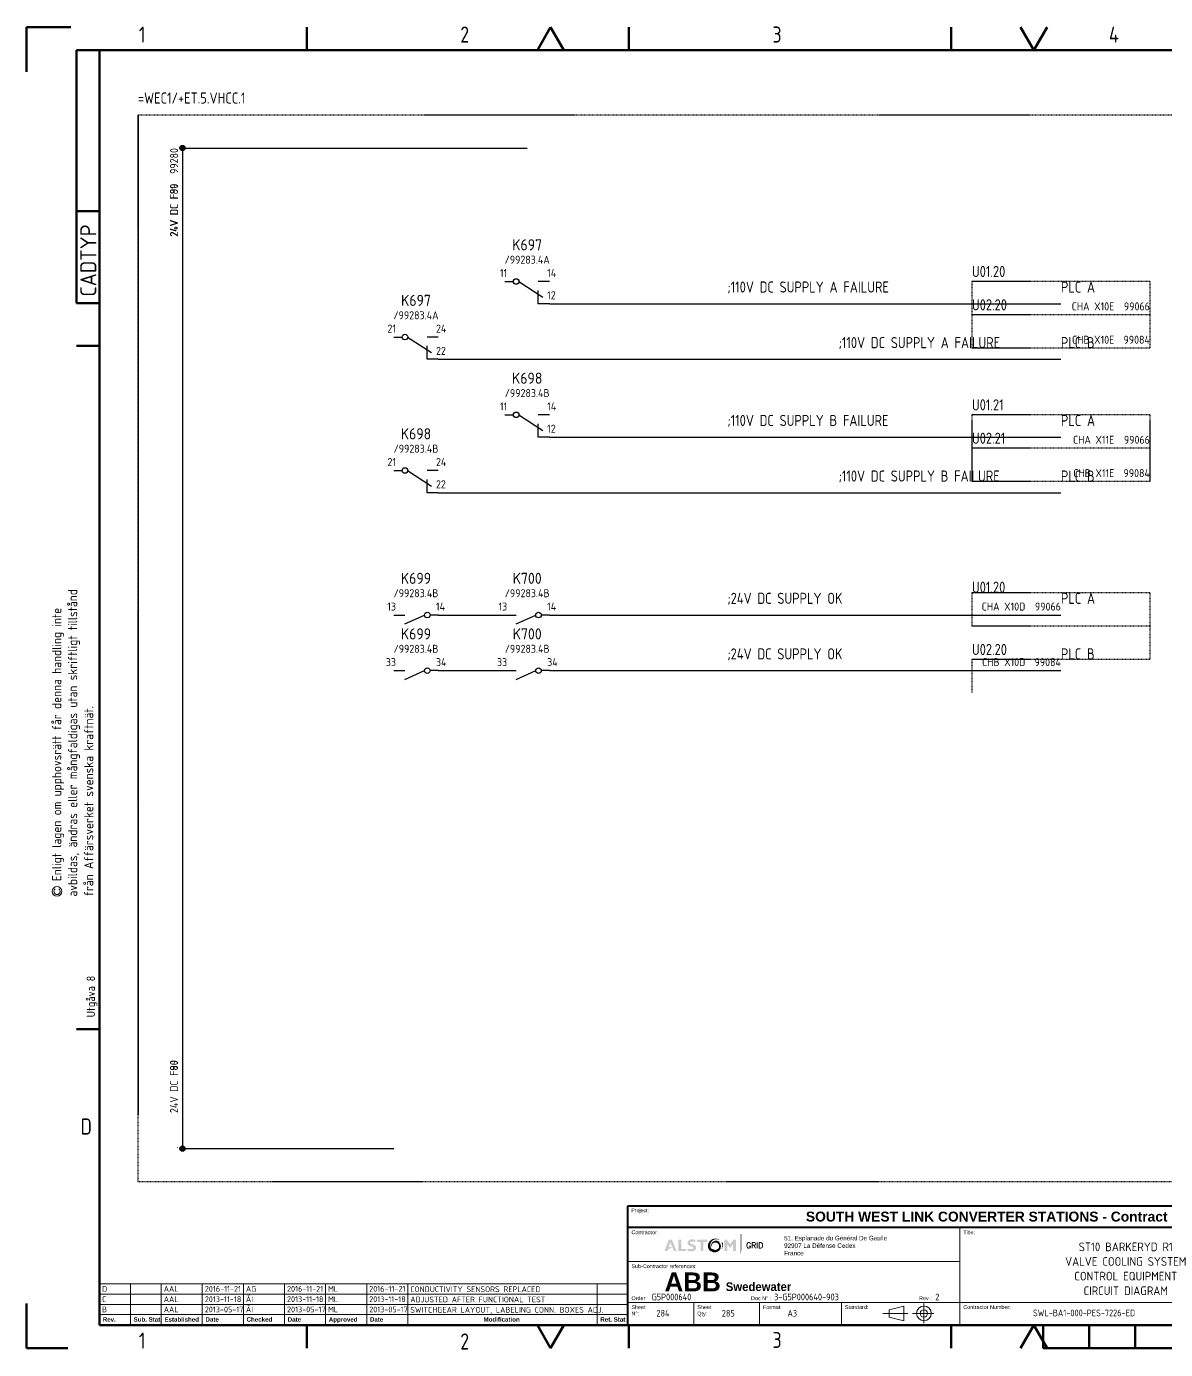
# Model space of a CAD drawing. Header units: metres. Extents: x -469 to 420, y -42 to 297.
# Drawn here: x 0 to 256.1, y -0.3 to 297.2 of the extents above; entities that cross this region are included whole.
import ezdxf
from ezdxf.enums import TextEntityAlignment as Align

# ---------------------------------------------------------------- set-up
doc = ezdxf.new("R2010")
doc.units = ezdxf.units.M
doc.header["$LTSCALE"] = 0.5
doc.linetypes.add('DASHDOT', pattern=[1, 0.5, -0.25, 0, -0.25])
doc.layers.get('0').update_dxf_attribs({"linetype": 'CONTINUOUS'})
for name, color, linetype in [('99284', 7, 'CONTINUOUS'), ('BL', 4, 'CONTINUOUS'), ('MARG', 4, 'CONTINUOUS')]:
    doc.layers.add(name, color=color, linetype=linetype)
doc.styles.add('ELPR_ISO', font='ISOCP.shx', dxfattribs={"bigfont": 'ELPROCAD'})
doc.styles.add('EXPLODED0', font='', dxfattribs={"height": 0.2})
doc.styles.add('ISO', font='ISOCP.shx', dxfattribs={"bigfont": 'ELPROCAD'})
doc.styles.add('ISOCP', font='isocp.shx')
doc.styles.get("Standard").update_dxf_attribs({"font": 'txt.shx', "bigfont": 'ELPROCAD'})
doc.styles.get('EXPLODED0').set_extended_font_data('ABB Logo', bold=True)

# ---------------------------------------------------------------- blocks, each defined once
blk = doc.blocks.new('A3')
at = {"layer": 'BL', "lineweight": 50}
for p, q in [((63.01, 291.83), (63.01, 297)), ((117.85, 297), (114.87, 291.83)), ((117.85, 297), (120.84, 291.83)), ((135.45, 291.83), (135.45, 297)), ((207.89, 291.83), (207.89, 297)), ((226.51, 291.83), (223.53, 297)), ((226.51, 291.83), (229.5, 297)), ((11.27, 234.93), (11.27, 291.83)), ((11.27, 291.83), (16.44, 291.83)), ((16.44, 5.17), (16.44, 291.83)), ((16.44, 291.83), (414.85, 291.83)), ((11.27, 255.63), (16.44, 255.63)), ((11.27, 234.93), (16.44, 234.93)), ((16.44, 225.34), (11.27, 225.34)), ((16.44, 71.66), (11.27, 71.66)), ((414.85, 5.17), (16.44, 5.17)), ((63.01, 5.17), (63.01, 0)), ((117.85, 0), (114.87, 5.17)), ((117.85, 0), (120.84, 5.17)), ((135.45, 5.17), (135.45, 0)), ((207.89, 5.17), (207.89, 0)), ((226.51, 5.17), (223.53, 0)), ((226.51, 5.17), (229.5, 0)), ((228.58, 0), (228.58, 5.17)), ((238.93, 0), (238.93, 5.17)), ((249.28, 0), (249.28, 5.17)), ((332.07, 0), (228.58, 0))]:
    blk.add_line(p, q, dxfattribs=at)
at = {"layer": 'BL', "color": 1, "linetype": 'Continuous', "lineweight": 18}
blk.add_circle((6.87, 102.67), 1.09, dxfattribs=at)
blk.add_arc((6.87, 102.67), 0.7, 123.3225, 56.6775, dxfattribs=at)
at = {"layer": 'MARG', "lineweight": 50}
for p, q in [((0, 297), (10, 297)), ((0, 287), (0, 297)), ((0, 0), (0, 10)), ((0, 0), (9.32, 0))]:
    blk.add_line(p, q, dxfattribs=at)
at = {"layer": 'BL', "color": 2, "lineweight": 25, "style": 'ISOCP', "width": 0.9}
for s, p in [('1', (25.28, 293.54)), ('2', (97.53, 293.54)), ('3', (167.73, 293.54)), ('4', (243.39, 293.54)), ('D', (12.19, 48)), ('1', (25.28, -0.16)), ('2', (97.53, -0.34)), ('3', (167.73, -0.01))]:
    blk.add_text(s, height=3.62, dxfattribs=at).set_placement(p)
at = {"layer": 'BL', "color": 3, "lineweight": 35, "style": 'ISOCP'}
blk.add_text('CADTYP', height=3.622, rotation=90, dxfattribs=at).set_placement((15.71, 236.42))
at = {"layer": 'BL', "color": 1, "linetype": 'Continuous', "lineweight": 18, "style": 'ISOCP'}
for s, p in [('avbildas, ändras eller mångfaldigas utan skriftligt tillstånd', (10.38, 101.52)), ('Enligt lagen om upphovsrätt får denna handling inte', (6.81, 104.99)), ('från Affärsverket svenska kraftnät.', (14, 101.55))]:
    blk.add_text(s, height=2.0697, rotation=90, dxfattribs=at).set_placement(p, align=Align.MIDDLE_LEFT)
at = {"layer": 'BL', "color": 1, "lineweight": 18, "style": 'ISOCP'}
blk.add_text('Utgåva 8', height=1.863, rotation=90, dxfattribs=at).set_placement((15.4, 74.35))
at = {"layer": 'BL', "color": 3, "lineweight": 35, "style": 'ISOCP', "width": 0.9}
blk.add_attdef('CADTYP', (15.77, 256.59), '', height=3.62, rotation=90, dxfattribs=at)
at = {"layer": 'BL', "color": 3, "lineweight": 35, "style": 'ISOCP'}
blk.add_attdef('LEVINFO', (15.4, 185.24), '', height=3.62, rotation=90, dxfattribs=at)
at = {"layer": 'BL', "color": 2, "lineweight": 25, "style": 'ISOCP'}
for tag, p in [('REVNR', (285.17, 29.08)), ('REVTEXT', (293.86, 29.08)), ('REVDATE', (388.78, 29.08)), ('REVSIGN', (403.26, 29.08)), ('KONSTR', (368.13, 19.3)), ('FORAVD', (393.48, 19.3)), ('FRITEXT2', (300.4, 13.87)), ('DATUM', (368.13, 14.59)), ('GODKAND', (381.17, 14.59)), ('GRUPPNR', (393.48, 14.59)), ('SKALA', (407.97, 14.59)), ('FRITEXT3', (300.4, 10.24)), ('FRITEXT4', (300.4, 6.62))]:
    blk.add_attdef(tag, p, '', height=1.81, dxfattribs=at)
at = {"layer": 'BL', "color": 3, "lineweight": 35, "style": 'ISOCP'}
blk.add_attdef('ANLAGGNINGSNAMN', (300.4, 18.94), '', height=2.54, dxfattribs=at)
at = {"layer": 'BL', "color": 2, "lineweight": 25, "style": 'ISOCP'}
blk.add_attdef('FILNAMN', (15.4, 6.21), '', height=2.59, rotation=90, dxfattribs=at)
at = {"layer": 'BL', "color": 4, "lineweight": 50, "style": 'ISOCP'}
blk.add_attdef('RITNR', (368.86, 6.62), '', height=3.62, dxfattribs=at)
at = {"layer": 'BL', "color": 2, "lineweight": 25, "style": 'ISOCP'}
for tag, p in [('BLAD', (413.41, 9.88)), ('FORTS', (413.41, 5.54))]:
    blk.add_attdef(tag, text='', height=1.81, dxfattribs=at).set_placement(p, align=Align.RIGHT)
blk = doc.blocks.new('EPCBO3C1')
at = {"color": 0, "style": 'ISO'}
for tag, height, flags, p in [('XREF', 1.8, 8, (-1, 0)), ('PLAC', 1, 1, (2, 0)), ('BET2', 1.8, 1, (-1, -8))]:
    blk.add_attdef(tag, text='', height=height, rotation=90, dxfattribs=dict(at, flags=flags)).set_placement(p, align=Align.RIGHT)
at = {"color": 0, "style": 'ISO', "flags": 3}
blk.add_attdef('XFTYP', (3, -2), '', height=1, dxfattribs=at)
at = {"color": 0, "style": 'ISO'}
blk.add_attdef('BET1', text='', height=1.8, rotation=90, dxfattribs=at).set_placement((-1, -8), align=Align.RIGHT)
blk = doc.blocks.new('EPCBO3C2')
at = {"color": 0, "style": 'ISO'}
for tag, p, height, flags in [('BET2', (-1, 8), 1.8, 1), ('XREF', (-1, 0), 1.8, 8), ('PLAC', (2, 0), 1, 1)]:
    blk.add_attdef(tag, p, '', height=height, rotation=90, dxfattribs=dict(at, flags=flags))
blk.add_attdef('BET1', (-1, 8), '', height=1.8, rotation=90, dxfattribs=at)
at = {"color": 0, "style": 'ISO', "flags": 3}
blk.add_attdef('XFTYP', (3, 1), '', height=1, dxfattribs=at)
blk = doc.blocks.new('EPCB13C2')
at = {"color": 0, "style": 'ISO'}
for tag, height, flags, p in [('PLAC', 1, 1, (0, 3)), ('BET2', 1.8, 1, (-8, 1)), ('XREF', 1.8, 8, (0, 1))]:
    blk.add_attdef(tag, text='', height=height, dxfattribs=dict(at, flags=flags)).set_placement(p, align=Align.RIGHT)
at = {"color": 0, "style": 'ISO', "flags": 3}
blk.add_attdef('XFTYP', (1, 3), '', height=1, dxfattribs=at)
at = {"color": 0, "style": 'ISO'}
blk.add_attdef('BET1', text='', height=1.8, dxfattribs=at).set_placement((-8, 1), align=Align.RIGHT)
blk = doc.blocks.new('EPCB001')
at = {"color": 0}
for radius in [0.6, 0.4, 0.2]:
    blk.add_circle((0, 0), radius, dxfattribs=at)
blk = doc.blocks.new('ELPRPRI1')
at = {"color": 0}
blk.add_circle((0.625, 0), 0.625, dxfattribs=at)
blk = doc.blocks.new('EPCB3OV0')
at = {"color": 0}
for p, q in [((0, 0), (1.89, 0)), ((3.09, 0), (8.49, -3.5)), ((10, 0), (7.5, 0)), ((7.5, -5), (7.5, -2)), ((10, -5), (7.5, -5))]:
    blk.add_line(p, q, dxfattribs=at)
blk.add_blockref('ELPRPRI1', (1.89, 0), dxfattribs=at)
at = {"color": 0, "style": 'ISO'}
for tag in ['BET2', 'BET1']:
    blk.add_attdef(tag, text='', height=2.5, dxfattribs=at).set_placement((5, 7), align=Align.CENTER)
for tag, height, flags, p in [('XREF', 2.5, 8, (5, 4)), ('XFTYP', 1, 3, (5, 7)), ('PLAC', 1, 1, (5, -8))]:
    blk.add_attdef(tag, text='', height=height, dxfattribs=dict(at, flags=flags)).set_placement(p, align=Align.CENTER)
blk.add_attdef('UTTAG1', text='', height=1.8, dxfattribs=at).set_placement((0.5, 1), align=Align.RIGHT)
for tag, p in [('UTTAG2', (9.5, 1)), ('UTTAG3', (9.5, -4))]:
    blk.add_attdef(tag, p, '', height=1.8, dxfattribs=at)
blk = doc.blocks.new('EPCBAOS0')
at = {"color": 0}
for p, q in [((0, 0), (2.5, 0)), ((10, 0), (8.16, 0)), ((2.5, -2), (6.91, -0.01))]:
    blk.add_line(p, q, dxfattribs=at)
blk.add_blockref('ELPRPRI1', (6.91, -0.01), dxfattribs=at)
at = {"color": 0, "style": 'ISO'}
for tag in ['BET2', 'BET1']:
    blk.add_attdef(tag, text='', height=2.5, dxfattribs=at).set_placement((5, 7), align=Align.CENTER)
for tag, height, flags, p in [('XREF', 2.5, 8, (5, 4)), ('XFTYP', 1, 3, (5, 7)), ('PLAC', 1, 1, (5, -3))]:
    blk.add_attdef(tag, text='', height=height, dxfattribs=dict(at, flags=flags)).set_placement(p, align=Align.CENTER)
blk.add_attdef('UTTAG1', text='', height=1.8, dxfattribs=at).set_placement((0.5, 1), align=Align.RIGHT)
blk.add_attdef('UTTAG2', (9.5, 1), '', height=1.8, dxfattribs=at)
blk = doc.blocks.new('Alstom_A3')
at = {"true_color": 0x003e8a}
h = blk.add_hatch(color=156, dxfattribs=at)
h.paths.add_polyline_path([(-137.88, -10.18), (-136.1, -10.18), (-136.1, -9.69), (-137.25, -9.69), (-137.25, -7.64), (-137.88, -7.64)])
edge = h.paths.add_edge_path()
edge.add_spline(control_points=[(-134.06, -7.92), (-134.05, -7.8), (-134.04, -7.67), (-134.04, -7.67), (-134.15, -7.62), (-134.48, -7.53), (-134.73, -7.53)], knot_values=[9, 9, 9, 9, 9.5, 9.5, 9.5, 10.5, 10.5, 10.5, 10.5], degree=3, periodic=0)
edge.add_spline(control_points=[(-134.73, -7.53), (-135.25, -7.53), (-135.85, -7.73), (-135.85, -8.36)], knot_values=[8, 8, 8, 8, 9, 9, 9, 9], degree=3, periodic=0)
edge.add_spline(control_points=[(-135.85, -8.36), (-135.85, -9.31), (-134.43, -8.98), (-134.48, -9.5)], knot_values=[7, 7, 7, 7, 8, 8, 8, 8], degree=3, periodic=0)
edge.add_spline(control_points=[(-134.48, -9.5), (-134.49, -9.7), (-134.79, -9.75), (-135.04, -9.75)], knot_values=[6, 6, 6, 6, 7, 7, 7, 7], degree=3, periodic=0)
edge.add_spline(control_points=[(-135.04, -9.75), (-135.33, -9.75), (-135.59, -9.69), (-135.76, -9.61)], knot_values=[5, 5, 5, 5, 6, 6, 6, 6], degree=3, periodic=0)
edge.add_spline(control_points=[(-135.76, -9.61), (-135.76, -9.61), (-135.82, -10.15), (-135.82, -10.15), (-135.59, -10.23), (-135.29, -10.27), (-135.04, -10.27)], knot_values=[3, 3, 3, 3, 4, 4, 4, 5, 5, 5, 5], degree=3, periodic=0)
edge.add_spline(control_points=[(-135.04, -10.27), (-134.46, -10.27), (-133.89, -10.08), (-133.89, -9.4)], knot_values=[2, 2, 2, 2, 3, 3, 3, 3], degree=3, periodic=0)
edge.add_spline(control_points=[(-133.89, -9.4), (-133.89, -8.5), (-135.27, -8.76), (-135.27, -8.29)], knot_values=[1, 1, 1, 1, 2, 2, 2, 2], degree=3, periodic=0)
edge.add_spline(control_points=[(-135.27, -8.29), (-135.27, -8.09), (-134.8, -7.91), (-134.08, -8.17), (-134.08, -8.17), (-134.07, -8.05), (-134.06, -7.92)], knot_values=[10.5, 10.5, 10.5, 10.5, 11.5, 11.5, 11.5, 12, 12, 12, 12], degree=3, periodic=0)
h.paths.add_polyline_path([(-132.89, -8.14), (-132.89, -10.18), (-132.25, -10.18), (-132.25, -8.14), (-131.41, -8.14), (-131.41, -7.65), (-133.73, -7.65), (-133.73, -8.14)])
h.paths.add_polyline_path([(-127.54, -10.18), (-126.9, -10.18), (-126.9, -8.63), (-126.3, -9.45), (-126.2, -9.45), (-125.6, -8.63), (-125.6, -10.18), (-124.96, -10.18), (-124.96, -7.65), (-125.52, -7.65), (-126.25, -8.61), (-126.98, -7.65), (-127.54, -7.65)])
edge = h.paths.add_edge_path()
edge.add_spline(control_points=[(-138.8, -8.91), (-139.07, -8.28), (-139.33, -7.64), (-139.33, -7.64), (-139.33, -7.64), (-139.51, -7.64), (-139.68, -7.64)], knot_values=[4.5, 4.5, 4.5, 4.5, 5, 5, 5, 5.5, 5.5, 5.5, 5.5], degree=3, periodic=0)
edge.add_spline(control_points=[(-139.68, -7.64), (-139.86, -7.64), (-140.04, -7.64), (-140.04, -7.64), (-140.04, -7.64), (-140.28, -8.28), (-140.53, -8.91)], knot_values=[5.5, 5.5, 5.5, 5.5, 6, 6, 6, 6.5, 6.5, 6.5, 6.5], degree=3, periodic=0)
edge.add_spline(control_points=[(-140.53, -8.91), (-140.77, -9.55), (-141.01, -10.18), (-141.01, -10.18), (-141.01, -10.18), (-140.41, -10.18), (-140.41, -10.18)], knot_values=[6.5, 6.5, 6.5, 6.5, 7, 7, 7, 8, 8, 8, 8], degree=3, periodic=0)
edge.add_spline(control_points=[(-140.41, -10.18), (-140.29, -9.8), (-139.81, -9.52), (-139.37, -9.48), (-139.37, -9.48), (-139.39, -9.42), (-139.41, -9.37)], knot_values=[8, 8, 8, 8, 9, 9, 9, 9.5, 9.5, 9.5, 9.5], degree=3, periodic=0)
edge.add_spline(control_points=[(-139.41, -9.37), (-139.44, -9.31), (-139.46, -9.25), (-139.46, -9.25)], knot_values=[9.5, 9.5, 9.5, 9.5, 10, 10, 10, 10], degree=3, periodic=0)
edge.add_spline(control_points=[(-139.46, -9.25), (-139.65, -9.23), (-139.92, -9.26), (-140.09, -9.33), (-140.09, -9.33), (-139.99, -9.06), (-139.89, -8.79)], knot_values=[0, 0, 0, 0, 1, 1, 1, 1.5, 1.5, 1.5, 1.5], degree=3, periodic=0)
edge.add_spline(control_points=[(-139.89, -8.79), (-139.78, -8.52), (-139.68, -8.25), (-139.68, -8.25), (-139.68, -8.25), (-139.48, -8.74), (-139.28, -9.22)], knot_values=[1.5, 1.5, 1.5, 1.5, 2, 2, 2, 2.5, 2.5, 2.5, 2.5], degree=3, periodic=0)
edge.add_spline(control_points=[(-139.28, -9.22), (-139.09, -9.7), (-138.89, -10.18), (-138.89, -10.18), (-138.89, -10.18), (-138.74, -10.18), (-138.58, -10.18)], knot_values=[2.5, 2.5, 2.5, 2.5, 3, 3, 3, 3.5, 3.5, 3.5, 3.5], degree=3, periodic=0)
edge.add_spline(control_points=[(-138.58, -10.18), (-138.43, -10.18), (-138.28, -10.18), (-138.28, -10.18), (-138.28, -10.18), (-138.54, -9.55), (-138.8, -8.91)], knot_values=[3.5, 3.5, 3.5, 3.5, 4, 4, 4, 4.5, 4.5, 4.5, 4.5], degree=3, periodic=0)
at = {"true_color": 0xd1002d}
h = blk.add_hatch(color=242, dxfattribs=at)
edge = h.paths.add_edge_path()
edge.add_spline(control_points=[(-130.29, -9.82), (-130.84, -9.31), (-130.86, -8.47), (-130.34, -7.93)], knot_values=[5, 5, 5, 5, 6, 6, 6, 6], degree=3, periodic=0)
edge.add_spline(control_points=[(-130.34, -7.93), (-129.93, -7.5), (-129.29, -7.41), (-128.77, -7.65)], knot_values=[6, 6, 6, 6, 7, 7, 7, 7], degree=3, periodic=0)
edge.add_spline(control_points=[(-128.76, -7.65), (-128.76, -7.65), (-128.7, -7.58), (-128.7, -7.58)], knot_values=[8, 8, 8, 8, 9, 9, 9, 9], degree=3, periodic=0)
edge.add_spline(control_points=[(-128.7, -7.58), (-129.35, -7.2), (-130.22, -7.3), (-130.78, -7.87)], knot_values=[9, 9, 9, 9, 10, 10, 10, 10], degree=3, periodic=0)
edge.add_spline(control_points=[(-130.78, -7.87), (-131.43, -8.55), (-131.4, -9.61), (-130.71, -10.24)], knot_values=[10, 10, 10, 10, 11, 11, 11, 11], degree=3, periodic=0)
edge.add_spline(control_points=[(-130.71, -10.24), (-130.71, -10.24), (-130.59, -10.12), (-130.59, -10.12)], knot_values=[11, 11, 11, 11, 12, 12, 12, 12], degree=3, periodic=0)
edge.add_spline(control_points=[(-130.59, -10.12), (-130.32, -10.37), (-130, -10.49), (-129.63, -10.48)], knot_values=[12, 12, 12, 12, 13, 13, 13, 13], degree=3, periodic=0)
edge.add_spline(control_points=[(-129.63, -10.48), (-128.89, -10.46), (-128.3, -9.86), (-128.32, -9.13)], knot_values=[13, 13, 13, 13, 14, 14, 14, 14], degree=3, periodic=0)
edge.add_spline(control_points=[(-128.32, -9.13), (-128.33, -8.77), (-128.49, -8.44), (-128.74, -8.21)], knot_values=[14, 14, 14, 14, 15, 15, 15, 15], degree=3, periodic=0)
edge.add_spline(control_points=[(-128.74, -8.21), (-128.74, -8.21), (-128.65, -8.12), (-128.65, -8.12)], knot_values=[15, 15, 15, 15, 16, 16, 16, 16], degree=3, periodic=0)
edge.add_spline(control_points=[(-128.65, -8.12), (-129.08, -7.72), (-129.8, -7.73), (-130.22, -8.16)], knot_values=[16, 16, 16, 16, 17, 17, 17, 17], degree=3, periodic=0)
edge.add_spline(control_points=[(-130.22, -8.16), (-130.46, -8.41), (-130.58, -8.76), (-130.53, -9.08)], knot_values=[17, 17, 17, 17, 18, 18, 18, 18], degree=3, periodic=0)
edge.add_spline(control_points=[(-130.53, -9.08), (-130.53, -9.08), (-130.44, -9.08), (-130.44, -9.08)], knot_values=[18, 18, 18, 18, 19, 19, 19, 19], degree=3, periodic=0)
edge.add_spline(control_points=[(-130.44, -9.08), (-130.43, -8.63), (-130.07, -8.26), (-129.6, -8.25)], knot_values=[0, 0, 0, 0, 1, 1, 1, 1], degree=3, periodic=0)
edge.add_spline(control_points=[(-129.6, -8.25), (-129.13, -8.23), (-128.74, -8.6), (-128.72, -9.06)], knot_values=[1, 1, 1, 1, 2, 2, 2, 2], degree=3, periodic=0)
edge.add_spline(control_points=[(-128.72, -9.06), (-128.71, -9.52), (-129.09, -9.91), (-129.56, -9.92)], knot_values=[2, 2, 2, 2, 3, 3, 3, 3], degree=3, periodic=0)
edge.add_spline(control_points=[(-129.56, -9.92), (-129.79, -9.92), (-130.01, -9.84), (-130.17, -9.69)], knot_values=[3, 3, 3, 3, 4, 4, 4, 4], degree=3, periodic=0)
edge.add_spline(control_points=[(-130.17, -9.69), (-130.17, -9.69), (-130.29, -9.82), (-130.29, -9.82)], knot_values=[4, 4, 4, 4, 5, 5, 5, 5], degree=3, periodic=0)
h = blk.add_hatch(color=242, dxfattribs=at)
edge = h.paths.add_edge_path()
edge.add_spline(control_points=[(-128.1, -9.64), (-128.08, -9.64), (-128.05, -9.63), (-128.05, -9.63), (-127.76, -9.15), (-127.76, -8.58), (-128.04, -8.12)], knot_values=[2, 2, 2, 2, 2.5, 2.5, 2.5, 3.5, 3.5, 3.5, 3.5], degree=3, periodic=0)
edge.add_spline(control_points=[(-128.04, -8.12), (-128.04, -8.12), (-128.2, -8.28), (-128.2, -8.28), (-127.94, -8.69), (-127.9, -9.21), (-128.14, -9.64)], knot_values=[0, 0, 0, 0, 1, 1, 1, 2, 2, 2, 2], degree=3, periodic=0)
edge.add_spline(control_points=[(-128.14, -9.64), (-128.14, -9.64), (-128.12, -9.64), (-128.1, -9.64)], knot_values=[3.5, 3.5, 3.5, 3.5, 4, 4, 4, 4], degree=3, periodic=0)
at = {"lineweight": 40}
for p, q in [((-149.22, 0), (0, 0)), ((-149.22, -26.8), (-149.22, 0)), ((0, -4.88), (-149.22, -4.88))]:
    blk.add_line(p, q, dxfattribs=at)
at = {"lineweight": 9}
for p, q in [((-74.61, -4.88), (-74.61, -26.8)), ((-74.61, -12.52), (-149.22, -12.52)), ((-268.02, -17.53), (-149.22, -17.53)), ((-261.09, -26.8), (-261.09, -17.53)), ((-254.16, -26.8), (-254.16, -17.53)), ((-244.92, -26.8), (-244.92, -17.53)), ((-235.68, -26.8), (-235.68, -17.53)), ((-226.44, -26.8), (-226.44, -17.53)), ((-217.2, -26.8), (-217.2, -17.53)), ((-207.96, -26.8), (-207.96, -17.53)), ((-198.72, -26.8), (-198.72, -17.53)), ((-156.15, -26.8), (-156.15, -17.53)), ((-268.02, -19.85), (-149.22, -19.85)), ((-268.02, -22.17), (-149.22, -22.17)), ((0, -21.71), (-149.22, -21.71)), ((-134.43, -21.71), (-134.43, -26.8)), ((-119.64, -21.71), (-119.64, -26.8)), ((-101.23, -21.71), (-101.23, -26.8)), ((-90.53, -23.37), (-87.21, -22.54)), ((-90.53, -25.03), (-90.53, -23.37)), ((-87.21, -25.86), (-87.21, -22.54)), ((-82.68, -26.42), (-82.68, -21.99)), ((-268.02, -24.48), (-149.22, -24.48)), ((-91.89, -24.2), (-86.28, -24.2)), ((-90.53, -25.03), (-87.21, -25.86)), ((-80.46, -24.2), (-85.27, -24.2))]:
    blk.add_line(p, q, dxfattribs=at)
blk.add_line((-12.31, -26.8), (-12.31, -21.71))
at = {"const_width": 0.127}
blk.add_lwpolyline([(-123.8, -11.45), (-123.8, -6.38)], close=True, dxfattribs=at)
at = {"lineweight": 9}
for radius in [1.66, 0.829]:
    blk.add_circle((-82.68, -24.2), radius, dxfattribs=at)
blk.add_text('GRID', height=1.268).set_placement((-122.65, -9.55))
at = {"color": 10, "linetype": 'Continuous', "lineweight": 0, "style": 'EXPLODED0', "width": 1.03}
blk.add_text('ABB', height=4.24, dxfattribs=at).set_placement((-141, -19.24))
for s, insert, char_height, width, attachment_point in [('{\\f@Arial Unicode MS|b0|i0|c0|p34;\\C1;Project:}', (-148.46, -0.61), 0.8344, 0.0148, 1), ('{\\f@Arial Unicode MS|b1|i0|c0|p34;SOUTH WEST LINK CONVERTER STATIONS - Contract 1284}', (-64.67, -2.44), 2.225, 368.1097, 5), ('{\\f@Arial Unicode MS|b0|i0|c0|p34;\\C1;Contractor:}', (-148.43, -5.52), 0.8693, 0.0148, 1), ('{\\f@Arial Unicode MS|b0|i0|c0|p34;\\C1;Title:}', (-73.82, -5.52), 0.8693, 0.0148, 1), ('{\\f@Arial Unicode MS|b0|i0|c0|p34;51. Esplanade du Général De Gaulle\\P92907 La Défense Cedex\\PFrance}', (-114.12, -6.76), 1.0141, 105.8009, 1), ('{\\f@Arial Unicode MS|b0|i0|c0|p34;\\C1;Sub-Contractor references:}', (-148.43, -13.15), 0.8693, 41.5232, 1), ('{\\f@Arial Unicode MS|b0|i0|c0|p34;\\C1;Order :}', (-148.43, -20.35), 0.8693, 4.3166, 1), ('{\\f@Arial Unicode MS|b0|i0|c0|p34;\\C1;Doc N° :}', (-121.56, -20.35), 0.8693, 5.3066, 1), ('{\\f@Arial Unicode MS|b0|i0|c0|p34;\\C1;Rev.:}', (-83.77, -20.35), 0.8693, 0.012, 1), ('{\\f@Arial Unicode MS|b0|i0|c0|p34;\\C1;Sheet\\PN°:}', (-148.43, -22.35), 0.8693, 31.7024, 1), ('{\\f@Arial Unicode MS|b0|i0|c0|p34;\\C1;Sheet\\PQty:}', (-133.64, -22.35), 0.8693, 0.0148, 1), ('{\\f@Arial Unicode MS|b0|i0|c0|p34;\\C1;Format:}', (-118.85, -22.35), 0.8693, 0.0148, 1), ('{\\f@Arial Unicode MS|b0|i0|c0|p34;\\C1;Standard:}', (-100.43, -22.35), 0.8693, 0.0148, 1), ('{\\f@Arial Unicode MS|b0|i0|c0|p34;\\C1;Contractor Number:}', (-73.82, -22.35), 0.8693, 33.1654, 1), ('{\\f@Arial Unicode MS|b0|i0|c0|p34;\\C1;Rev.:}', (-11.52, -22.35), 0.8693, 0.0148, 1), ('{\\f@Arial Unicode MS|b1|i0|c0|p34;\\C1;Rev.}', (-267.3, -25.06), 0.99, 7.3997, 1), ('{\\f@Arial Unicode MS|b1|i0|c0|p34;\\C1;Sub. Stat}', (-260.37, -25.06), 0.99, 8732.7626, 1), ('{\\f@Arial Unicode MS|b1|i0|c0|p34;\\C1;Established}', (-253.44, -25.06), 0.99, 7.3997, 1), ('{\\f@Arial Unicode MS|b1|i0|c0|p34;\\C1;Date}', (-244.2, -25.06), 0.99, 7.3997, 1), ('{\\f@Arial Unicode MS|b1|i0|c0|p34;\\C1;Checked}', (-234.96, -25.06), 0.99, 7.3997, 1), ('{\\f@Arial Unicode MS|b1|i0|c0|p34;\\C1;Date}', (-225.72, -25.06), 0.99, 7.3997, 1), ('{\\f@Arial Unicode MS|b1|i0|c0|p34;\\C1;Approved}', (-216.48, -25.06), 0.99, 7.3997, 1), ('{\\f@Arial Unicode MS|b1|i0|c0|p34;\\C1;Date}', (-207.24, -25.06), 0.99, 7.3997, 1), ('{\\f@Arial Unicode MS|b1|i0|c0|p34;\\C1;Modification}', (-181.7, -25.06), 0.99, 7.3997, 1), ('{\\f@Arial Unicode MS|b1|i0|c0|p34;\\C1;Ret. Stat}', (-155.43, -25.06), 0.99, 8817.5532, 1)]:
    blk.add_mtext(s, dxfattribs=dict(insert=insert, char_height=char_height, width=width, attachment_point=attachment_point))
at = {"color": 7, "lineweight": 0, "insert": (-127.23, -17.21), "char_height": 1.961, "width": 17.7989, "attachment_point": 1}
blk.add_mtext('{\\fArial|b1|i0|c0|p34;\\W0.93;Swedewater}', dxfattribs=at)
at = {"color": 7, "lineweight": 25, "style": 'ISOCP'}
for tag, p in [('SITE', (-37.31, -10.21)), ('DESCRIPTION1', (-37.31, -13.5)), ('DESCRIPTION2', (-37.31, -16.78)), ('DESCRIPTION3', (-37.31, -20.07))]:
    blk.add_attdef(tag, text='', height=1.95, dxfattribs=at).set_placement(p, align=Align.CENTER)
for tag, p, height in [('REV3', (-267.46, -19.32), 1.3), ('REV2', (-267.46, -21.64), 1.3), ('SUB.STAT3', (-260.53, -19.32), 1.3), ('SUB.STAT2', (-260.53, -21.64), 1.3), ('ESTABLISHED3', (-253.6, -19.32), 1.3), ('ESTABLISHED2', (-253.6, -21.64), 1.3), ('ESDATE3', (-244.36, -19.32), 1.3), ('ESDATE2', (-244.36, -21.64), 1.3), ('CHECKED3', (-235.12, -19.32), 1.3), ('CHECKED2', (-235.12, -21.64), 1.3), ('CHDATE3', (-225.88, -19.32), 1.3), ('CHDATE2', (-225.88, -21.64), 1.3), ('APPROVED3', (-216.64, -19.32), 1.3), ('APPROVED2', (-216.64, -21.64), 1.3), ('APDATE3', (-207.4, -19.32), 1.3), ('APDATE2', (-207.4, -21.64), 1.3), ('MODIFICATION3', (-198.16, -19.4), 1.3), ('MODIFICATION2', (-198.16, -21.72), 1.3), ('RET.STAT3', (-155.59, -19.4), 1.3), ('RET.STAT2', (-155.59, -21.72), 1.3), ('ORDERSUB-CONTR', (-143.89, -21.25), 1.5), ('DOCSUB-CONTR', (-116.38, -21.25), 1.5), ('REV.SUB-CONTR', (-80.12, -21.25), 1.5), ('REV1', (-267.46, -23.96), 1.3), ('SUB.STAT1', (-260.53, -23.96), 1.3), ('ESTABLISHED1', (-253.6, -23.96), 1.3), ('ESDATE1', (-244.36, -23.96), 1.3), ('CHECKED1', (-235.12, -23.96), 1.3), ('CHDATE1', (-225.88, -23.96), 1.3), ('APPROVED1', (-216.64, -23.96), 1.3), ('APDATE1', (-207.4, -23.96), 1.3), ('MODIFICATION1', (-198.16, -24.04), 1.3), ('RET.STAT1', (-155.59, -24.04), 1.3), ('SHEET', (-142.84, -24.9), 1.5), ('SHEETQTY', (-128.12, -24.9), 1.5), ('FORMAT', (-113.36, -24.9), 1.5), ('CONTRACTORNUMBER', (-58.15, -24.84), 1.5), ('REV.ALSTOM', (-7.31, -24.84), 1.5)]:
    blk.add_attdef(tag, p, '', height=height, dxfattribs=at)

msp = doc.modelspace()

# ---------------------------------------------------------------- linework, layer by layer
at = {"layer": '99284', "color": 7, "linetype": 'Continuous'}
for p, q in [((25.08, 277.33), (25.08, 52.33)), ((35.08, 269.83), (35.08, 44.83))]:
    msp.add_line(p, q, dxfattribs=at)
at = {"layer": '99284', "color": 7, "linetype": 'Continuous', "lineweight": -3}
for p, q in [((35.08, 269.83), (82.58, 269.83)), ((35.08, 269.83), (112.58, 269.83)), ((35.08, 269.83), (82.58, 269.83)), ((35.08, 269.83), (112.58, 269.83)), ((35.08, 269.83), (87.58, 269.83)), ((117.58, 234.83), (232.58, 234.83)), ((92.58, 222.33), (232.58, 222.33)), ((117.58, 204.83), (232.58, 204.83)), ((92.58, 192.33), (232.58, 192.33)), ((117.58, 164.83), (232.58, 164.83)), ((117.58, 152.33), (232.58, 152.33)), ((35.08, 44.83), (82.58, 44.83))]:
    msp.add_line(p, q, dxfattribs=at)
at = {"layer": '99284', "color": 7, "linetype": 'DASHDOT'}
for p, q in [((212.58, 239.83), (212.58, 232.33)), ((252.58, 239.83), (212.58, 239.83)), ((252.58, 239.83), (252.58, 232.33)), ((212.58, 232.33), (212.58, 224.83)), ((252.58, 232.33), (212.58, 232.33)), ((252.58, 232.33), (252.58, 224.83)), ((252.58, 224.83), (212.58, 224.83)), ((252.58, 224.83), (212.58, 224.83)), ((212.58, 209.83), (212.58, 202.33)), ((252.58, 209.83), (212.58, 209.83)), ((252.58, 209.83), (252.58, 202.33)), ((212.58, 202.33), (212.58, 194.83)), ((252.58, 202.33), (212.58, 202.33)), ((252.58, 202.33), (252.58, 194.83)), ((252.58, 194.83), (212.58, 194.83)), ((252.58, 194.83), (212.58, 194.83)), ((252.58, 169.83), (212.58, 169.83)), ((212.58, 169.83), (212.58, 162.33)), ((252.58, 169.83), (252.58, 162.33)), ((252.58, 162.33), (212.58, 162.33)), ((252.58, 162.33), (252.58, 154.83)), ((252.58, 154.83), (212.58, 154.83)), ((252.58, 154.83), (212.58, 154.83)), ((212.58, 154.83), (212.58, 147.33))]:
    msp.add_line(p, q, dxfattribs=at)
at = {"layer": '99284', "color": 7}
for p, q in [((92.58, 164.83), (107.58, 164.83)), ((92.58, 152.33), (107.58, 152.33))]:
    msp.add_line(p, q, dxfattribs=at)
at = {"layer": '99284', "color": 7, "linetype": 'DASHDOT'}
msp.add_lwpolyline([(25.08, 277.33), (307.58, 277.33), (307.58, 37.33), (25.08, 37.33)], close=True, dxfattribs=at)

# ---------------------------------------------------------------- block references
at = {"layer": '99284'}
msp.add_blockref('A3', (0, 0), dxfattribs=at)
at = {"layer": '99284', "color": 7}
ref = msp.add_blockref('EPCBO3C1', (35.08, 269.83), dxfattribs=at)
ref.add_attrib('BET1', '24V DC F89', dxfattribs={"layer": '0', "color": 2, "height": 1.8, "rotation": 90, "style": 'ISO'}).set_placement((34.08, 261.83), align=Align.RIGHT)
ref.add_attrib('XREF', '99280', dxfattribs={"layer": '0', "color": 2, "height": 1.8, "rotation": 90, "style": 'ISO', "flags": 8}).set_placement((34.08, 269.83), align=Align.RIGHT)
ref = msp.add_blockref('EPCBO3C1', (35.08, 269.83), dxfattribs=at)
ref.add_attrib('BET1', '24V DC F90', dxfattribs={"layer": '0', "color": 2, "height": 1.8, "rotation": 90, "style": 'ISO'}).set_placement((34.08, 261.83), align=Align.RIGHT)
ref.add_attrib('XREF', '99280', dxfattribs={"layer": '0', "color": 2, "height": 1.8, "rotation": 90, "style": 'ISO', "flags": 8}).set_placement((34.08, 269.83), align=Align.RIGHT)
at = {"layer": '99284', "color": 7, "linetype": 'Continuous'}
for p in [(35.08, 269.83), (35.08, 269.83), (35.08, 269.83), (35.08, 269.83), (35.08, 269.83), (35.08, 44.83)]:
    msp.add_blockref('EPCB001', p, dxfattribs=at)
at = {"layer": '99284', "color": 7}
ref = msp.add_blockref('EPCB3OV0', (107.58, 239.83), dxfattribs=at)
ref.add_attrib('BET1', 'K697', dxfattribs={"layer": '0', "color": 2, "height": 2.5, "style": 'ISO'}).set_placement((112.58, 246.83), align=Align.CENTER)
ref.add_attrib('UTTAG1', '11', dxfattribs={"layer": '0', "color": 2, "height": 1.8, "style": 'ISO'}).set_placement((108.08, 240.83), align=Align.RIGHT)
ref.add_attrib('UTTAG2', '14', (117.08, 240.83), dxfattribs={"layer": '0', "color": 2, "height": 1.8, "style": 'ISO'})
ref.add_attrib('UTTAG3', '12', (117.08, 235.83), dxfattribs={"layer": '0', "color": 2, "height": 1.8, "style": 'ISO'})
ref.add_attrib('XREF', '/99283.4A', dxfattribs={"layer": '0', "color": 2, "height": 1.8, "style": 'ISO', "flags": 8}).set_placement((112.58, 243.83), align=Align.CENTER)
ref = msp.add_blockref('EPCB3OV0', (82.58, 227.33), dxfattribs=at)
ref.add_attrib('BET1', 'K697', dxfattribs={"layer": '0', "color": 2, "height": 2.5, "style": 'ISO'}).set_placement((87.58, 234.33), align=Align.CENTER)
ref.add_attrib('UTTAG1', '21', dxfattribs={"layer": '0', "color": 2, "height": 1.8, "style": 'ISO'}).set_placement((83.08, 228.33), align=Align.RIGHT)
ref.add_attrib('UTTAG2', '24', (92.08, 228.33), dxfattribs={"layer": '0', "color": 2, "height": 1.8, "style": 'ISO'})
ref.add_attrib('UTTAG3', '22', (92.08, 223.33), dxfattribs={"layer": '0', "color": 2, "height": 1.8, "style": 'ISO'})
ref.add_attrib('XREF', '/99283.4A', dxfattribs={"layer": '0', "color": 2, "height": 1.8, "style": 'ISO', "flags": 8}).set_placement((87.58, 231.33), align=Align.CENTER)
ref = msp.add_blockref('EPCB13C2', (252.58, 232.33), dxfattribs=at)
ref.add_attrib('BET1', 'CHA X10E', dxfattribs={"layer": '0', "color": 2, "height": 1.8, "style": 'ISO'}).set_placement((244.58, 233.33), align=Align.RIGHT)
ref.add_attrib('XREF', '99066', dxfattribs={"layer": '0', "color": 2, "height": 1.8, "style": 'ISO', "flags": 8}).set_placement((252.58, 233.33), align=Align.RIGHT)
ref = msp.add_blockref('EPCB13C2', (252.58, 224.83), dxfattribs=at)
ref.add_attrib('BET1', 'CHB X10E', dxfattribs={"layer": '0', "color": 2, "height": 1.8, "style": 'ISO'}).set_placement((244.58, 225.83), align=Align.RIGHT)
ref.add_attrib('XREF', '99084', dxfattribs={"layer": '0', "color": 2, "height": 1.8, "style": 'ISO', "flags": 8}).set_placement((252.58, 225.83), align=Align.RIGHT)
ref = msp.add_blockref('EPCB3OV0', (107.58, 209.83), dxfattribs=at)
ref.add_attrib('BET1', 'K698', dxfattribs={"layer": '0', "color": 2, "height": 2.5, "style": 'ISO'}).set_placement((112.58, 216.83), align=Align.CENTER)
ref.add_attrib('UTTAG1', '11', dxfattribs={"layer": '0', "color": 2, "height": 1.8, "style": 'ISO'}).set_placement((108.08, 210.83), align=Align.RIGHT)
ref.add_attrib('UTTAG2', '14', (117.08, 210.83), dxfattribs={"layer": '0', "color": 2, "height": 1.8, "style": 'ISO'})
ref.add_attrib('UTTAG3', '12', (117.08, 205.83), dxfattribs={"layer": '0', "color": 2, "height": 1.8, "style": 'ISO'})
ref.add_attrib('XREF', '/99283.4B', dxfattribs={"layer": '0', "color": 2, "height": 1.8, "style": 'ISO', "flags": 8}).set_placement((112.58, 213.83), align=Align.CENTER)
ref = msp.add_blockref('EPCB3OV0', (82.58, 197.33), dxfattribs=at)
ref.add_attrib('BET1', 'K698', dxfattribs={"layer": '0', "color": 2, "height": 2.5, "style": 'ISO'}).set_placement((87.58, 204.33), align=Align.CENTER)
ref.add_attrib('UTTAG1', '21', dxfattribs={"layer": '0', "color": 2, "height": 1.8, "style": 'ISO'}).set_placement((83.08, 198.33), align=Align.RIGHT)
ref.add_attrib('UTTAG2', '24', (92.08, 198.33), dxfattribs={"layer": '0', "color": 2, "height": 1.8, "style": 'ISO'})
ref.add_attrib('UTTAG3', '22', (92.08, 193.33), dxfattribs={"layer": '0', "color": 2, "height": 1.8, "style": 'ISO'})
ref.add_attrib('XREF', '/99283.4B', dxfattribs={"layer": '0', "color": 2, "height": 1.8, "style": 'ISO', "flags": 8}).set_placement((87.58, 201.33), align=Align.CENTER)
ref = msp.add_blockref('EPCB13C2', (252.58, 202.33), dxfattribs=at)
ref.add_attrib('BET1', 'CHA X11E', dxfattribs={"layer": '0', "color": 2, "height": 1.8, "style": 'ISO'}).set_placement((244.58, 203.33), align=Align.RIGHT)
ref.add_attrib('XREF', '99066', dxfattribs={"layer": '0', "color": 2, "height": 1.8, "style": 'ISO', "flags": 8}).set_placement((252.58, 203.33), align=Align.RIGHT)
ref = msp.add_blockref('EPCB13C2', (252.58, 194.83), dxfattribs=at)
ref.add_attrib('BET1', 'CHB X11E', dxfattribs={"layer": '0', "color": 2, "height": 1.8, "style": 'ISO'}).set_placement((244.58, 195.83), align=Align.RIGHT)
ref.add_attrib('XREF', '99084', dxfattribs={"layer": '0', "color": 2, "height": 1.8, "style": 'ISO', "flags": 8}).set_placement((252.58, 195.83), align=Align.RIGHT)
ref = msp.add_blockref('EPCBAOS0', (82.58, 164.83), dxfattribs=at)
ref.add_attrib('BET1', 'K699', dxfattribs={"layer": '0', "color": 2, "height": 2.5, "style": 'ISO'}).set_placement((87.58, 171.83), align=Align.CENTER)
ref.add_attrib('UTTAG1', '13', dxfattribs={"layer": '0', "color": 2, "height": 1.8, "style": 'ISO'}).set_placement((83.08, 165.83), align=Align.RIGHT)
ref.add_attrib('UTTAG2', '14', (92.08, 165.83), dxfattribs={"layer": '0', "color": 2, "height": 1.8, "style": 'ISO'})
ref.add_attrib('XREF', '/99283.4B', dxfattribs={"layer": '0', "color": 2, "height": 1.8, "style": 'ISO', "flags": 8}).set_placement((87.58, 168.83), align=Align.CENTER)
ref = msp.add_blockref('EPCBAOS0', (107.58, 164.83), dxfattribs=at)
ref.add_attrib('BET1', 'K700', dxfattribs={"layer": '0', "color": 2, "height": 2.5, "style": 'ISO'}).set_placement((112.58, 171.83), align=Align.CENTER)
ref.add_attrib('UTTAG1', '13', dxfattribs={"layer": '0', "color": 2, "height": 1.8, "style": 'ISO'}).set_placement((108.08, 165.83), align=Align.RIGHT)
ref.add_attrib('UTTAG2', '14', (117.08, 165.83), dxfattribs={"layer": '0', "color": 2, "height": 1.8, "style": 'ISO'})
ref.add_attrib('XREF', '/99283.4B', dxfattribs={"layer": '0', "color": 2, "height": 1.8, "style": 'ISO', "flags": 8}).set_placement((112.58, 168.83), align=Align.CENTER)
ref = msp.add_blockref('EPCB13C2', (232.58, 164.83), dxfattribs=at)
ref.add_attrib('BET1', 'CHA X10D', dxfattribs={"layer": '0', "color": 2, "height": 1.8, "style": 'ISO'}).set_placement((224.58, 165.83), align=Align.RIGHT)
ref.add_attrib('XREF', '99066', dxfattribs={"layer": '0', "color": 2, "height": 1.8, "style": 'ISO', "flags": 8}).set_placement((232.58, 165.83), align=Align.RIGHT)
ref = msp.add_blockref('EPCBAOS0', (82.58, 152.33), dxfattribs=at)
ref.add_attrib('BET1', 'K699', dxfattribs={"layer": '0', "color": 2, "height": 2.5, "style": 'ISO'}).set_placement((87.58, 159.33), align=Align.CENTER)
ref.add_attrib('UTTAG1', '33', dxfattribs={"layer": '0', "color": 2, "height": 1.8, "style": 'ISO'}).set_placement((83.08, 153.33), align=Align.RIGHT)
ref.add_attrib('UTTAG2', '34', (92.08, 153.33), dxfattribs={"layer": '0', "color": 2, "height": 1.8, "style": 'ISO'})
ref.add_attrib('XREF', '/99283.4B', dxfattribs={"layer": '0', "color": 2, "height": 1.8, "style": 'ISO', "flags": 8}).set_placement((87.58, 156.33), align=Align.CENTER)
ref = msp.add_blockref('EPCBAOS0', (107.58, 152.33), dxfattribs=at)
ref.add_attrib('BET1', 'K700', dxfattribs={"layer": '0', "color": 2, "height": 2.5, "style": 'ISO'}).set_placement((112.58, 159.33), align=Align.CENTER)
ref.add_attrib('UTTAG1', '33', dxfattribs={"layer": '0', "color": 2, "height": 1.8, "style": 'ISO'}).set_placement((108.08, 153.33), align=Align.RIGHT)
ref.add_attrib('UTTAG2', '34', (117.08, 153.33), dxfattribs={"layer": '0', "color": 2, "height": 1.8, "style": 'ISO'})
ref.add_attrib('XREF', '/99283.4B', dxfattribs={"layer": '0', "color": 2, "height": 1.8, "style": 'ISO', "flags": 8}).set_placement((112.58, 156.33), align=Align.CENTER)
ref = msp.add_blockref('EPCB13C2', (232.58, 152.33), dxfattribs=at)
ref.add_attrib('BET1', 'CHB X10D', dxfattribs={"layer": '0', "color": 2, "height": 1.8, "style": 'ISO'}).set_placement((224.58, 153.33), align=Align.RIGHT)
ref.add_attrib('XREF', '99084', dxfattribs={"layer": '0', "color": 2, "height": 1.8, "style": 'ISO', "flags": 8}).set_placement((232.58, 153.33), align=Align.RIGHT)
ref = msp.add_blockref('EPCBO3C2', (35.08, 44.83), dxfattribs=at)
ref.add_attrib('BET1', '24V DC F89', (34.08, 52.83), dxfattribs={"layer": '0', "color": 2, "height": 1.8, "rotation": 90, "style": 'ISO'})
ref.add_attrib('XREF', '.', (34.08, 44.83), dxfattribs={"layer": '0', "color": 2, "height": 1.8, "rotation": 90, "style": 'ISO', "flags": 8})
ref = msp.add_blockref('EPCBO3C2', (35.08, 44.83), dxfattribs=at)
ref.add_attrib('BET1', '24V DC F90', (34.08, 52.83), dxfattribs={"layer": '0', "color": 2, "height": 1.8, "rotation": 90, "style": 'ISO'})
ref.add_attrib('XREF', '.', (34.08, 44.83), dxfattribs={"layer": '0', "color": 2, "height": 1.8, "rotation": 90, "style": 'ISO', "flags": 8})
ref = msp.add_blockref('Alstom_A3', (284.46, 31.98), dxfattribs=at)
ref.add_attrib('SITE', 'ST10 BARKERYD R1', dxfattribs={"layer": '0', "color": 2, "lineweight": 25, "height": 1.95, "style": 'ISOCP'}).set_placement((247.16, 21.77), align=Align.CENTER)
ref.add_attrib('DESCRIPTION1', 'VALVE COOLING SYSTEM', dxfattribs={"layer": '0', "color": 2, "lineweight": 25, "height": 1.95, "style": 'ISOCP'}).set_placement((247.16, 18.48), align=Align.CENTER)
ref.add_attrib('DESCRIPTION2', 'CONTROL EQUIPMENT', dxfattribs={"layer": '0', "color": 2, "lineweight": 25, "height": 1.95, "style": 'ISOCP'}).set_placement((247.16, 15.19), align=Align.CENTER)
ref.add_attrib('DESCRIPTION3', 'CIRCUIT DIAGRAM', dxfattribs={"layer": '0', "color": 2, "lineweight": 25, "height": 1.95, "style": 'ISOCP'}).set_placement((247.16, 11.91), align=Align.CENTER)
ref.add_attrib('CONTRACTORNUMBER', 'SWL-BA1-000-PES-7226-ED', (226.31, 7.14), dxfattribs={"layer": '0', "color": 2, "lineweight": 25, "height": 1.5, "style": 'ISOCP'})
ref.add_attrib('REV.ALSTOM', 'D', (277.15, 7.14), dxfattribs={"layer": '0', "color": 2, "lineweight": 25, "height": 1.5, "style": 'ISOCP'})
ref.add_attrib('REV1', 'B', (17, 8.02), dxfattribs={"layer": '0', "color": 2, "lineweight": 25, "height": 1.3, "style": 'ISOCP'})
ref.add_attrib('ESTABLISHED1', 'AAL', (30.86, 8.02), dxfattribs={"layer": '0', "color": 2, "lineweight": 25, "height": 1.3, "style": 'ISOCP'})
ref.add_attrib('ESDATE1', '2013-05-17', (40.1, 8.02), dxfattribs={"layer": '0', "color": 2, "lineweight": 25, "height": 1.3, "style": 'ISOCP'})
ref.add_attrib('CHECKED1', 'ÅI', (49.34, 8.02), dxfattribs={"layer": '0', "color": 2, "lineweight": 25, "height": 1.3, "style": 'ISOCP'})
ref.add_attrib('CHDATE1', '2013-05-17', (58.58, 8.02), dxfattribs={"layer": '0', "color": 2, "lineweight": 25, "height": 1.3, "style": 'ISOCP'})
ref.add_attrib('APPROVED1', 'ML', (67.82, 8.02), dxfattribs={"layer": '0', "color": 2, "lineweight": 25, "height": 1.3, "style": 'ISOCP'})
ref.add_attrib('APDATE1', '2013-05-17', (77.06, 8.02), dxfattribs={"layer": '0', "color": 2, "lineweight": 25, "height": 1.3, "style": 'ISOCP'})
ref.add_attrib('MODIFICATION1', 'SWITCHGEAR LAYOUT, LABELING CONN. BOXES ADJ.', (86.3, 7.94), dxfattribs={"layer": '0', "color": 2, "lineweight": 25, "height": 1.3, "style": 'ISOCP'})
ref.add_attrib('REV2', 'C', (17, 10.33), dxfattribs={"layer": '0', "color": 2, "lineweight": 25, "height": 1.3, "style": 'ISOCP'})
ref.add_attrib('ESTABLISHED2', 'AAL', (30.86, 10.33), dxfattribs={"layer": '0', "color": 2, "lineweight": 25, "height": 1.3, "style": 'ISOCP'})
ref.add_attrib('ESDATE2', '2013-11-18', (40.1, 10.33), dxfattribs={"layer": '0', "color": 2, "lineweight": 25, "height": 1.3, "style": 'ISOCP'})
ref.add_attrib('CHECKED2', 'ÅI', (49.34, 10.33), dxfattribs={"layer": '0', "color": 2, "lineweight": 25, "height": 1.3, "style": 'ISOCP'})
ref.add_attrib('CHDATE2', '2013-11-18', (58.58, 10.33), dxfattribs={"layer": '0', "color": 2, "lineweight": 25, "height": 1.3, "style": 'ISOCP'})
ref.add_attrib('APPROVED2', 'ML', (67.82, 10.33), dxfattribs={"layer": '0', "color": 2, "lineweight": 25, "height": 1.3, "style": 'ISOCP'})
ref.add_attrib('APDATE2', '2013-11-18', (77.06, 10.33), dxfattribs={"layer": '0', "color": 2, "lineweight": 25, "height": 1.3, "style": 'ISOCP'})
ref.add_attrib('MODIFICATION2', 'ADJUSTED AFTER FUNCTIONAL TEST', (86.3, 10.26), dxfattribs={"layer": '0', "color": 2, "lineweight": 25, "height": 1.3, "style": 'ISOCP'})
ref.add_attrib('REV3', 'D', (17, 12.65), dxfattribs={"layer": '0', "color": 2, "lineweight": 25, "height": 1.3, "style": 'ISOCP'})
ref.add_attrib('ESTABLISHED3', 'AAL', (30.86, 12.65), dxfattribs={"layer": '0', "color": 2, "lineweight": 25, "height": 1.3, "style": 'ISOCP'})
ref.add_attrib('ESDATE3', '2016-11-21', (40.1, 12.65), dxfattribs={"layer": '0', "color": 2, "lineweight": 25, "height": 1.3, "style": 'ISOCP'})
ref.add_attrib('CHECKED3', 'AG', (49.34, 12.65), dxfattribs={"layer": '0', "color": 2, "lineweight": 25, "height": 1.3, "style": 'ISOCP'})
ref.add_attrib('CHDATE3', '2016-11-21', (58.58, 12.65), dxfattribs={"layer": '0', "color": 2, "lineweight": 25, "height": 1.3, "style": 'ISOCP'})
ref.add_attrib('APPROVED3', 'ML', (67.82, 12.65), dxfattribs={"layer": '0', "color": 2, "lineweight": 25, "height": 1.3, "style": 'ISOCP'})
ref.add_attrib('APDATE3', '2016-11-21', (77.06, 12.65), dxfattribs={"layer": '0', "color": 2, "lineweight": 25, "height": 1.3, "style": 'ISOCP'})
ref.add_attrib('MODIFICATION3', 'CONDUCTIVITY SENSORS REPLACED', (86.3, 12.57), dxfattribs={"layer": '0', "color": 2, "lineweight": 25, "height": 1.3, "style": 'ISOCP'})
ref.add_attrib('ORDERSUB-CONTR', 'G5P000640', (140.57, 10.73), dxfattribs={"layer": '0', "color": 2, "lineweight": 25, "height": 1.5, "style": 'ISOCP'})
ref.add_attrib('DOCSUB-CONTR', '3-G5P000640-903', (168.09, 10.73), dxfattribs={"layer": '0', "color": 2, "lineweight": 25, "height": 1.5, "style": 'ISOCP'})
ref.add_attrib('SHEET', '284', (141.63, 7.07), dxfattribs={"layer": '0', "color": 2, "lineweight": 25, "height": 1.5, "style": 'ISOCP'})
ref.add_attrib('SHEETQTY', '285', (156.34, 7.07), dxfattribs={"layer": '0', "color": 2, "lineweight": 25, "height": 1.5, "style": 'ISOCP'})
ref.add_attrib('REV.SUB-CONTR', '2', (204.34, 10.73), dxfattribs={"layer": '0', "color": 2, "lineweight": 25, "height": 1.5, "style": 'ISOCP'})
ref.add_attrib('FORMAT', 'A3', (171.1, 7.07), dxfattribs={"layer": '0', "color": 2, "lineweight": 25, "height": 1.5, "style": 'ISOCP'})

# ---------------------------------------------------------------- texts
at = {"layer": '99284', "color": 7, "linetype": 'Continuous', "style": 'ELPR_ISO', "width": 0.9}
for s, p in [('=WEC1/+ET.5.VHCC.1', (25.08, 279.83)), ('U01.20', (212.58, 240.83)), (';110V DC SUPPLY A FAILURE', (157.58, 237.33)), ('PLC A', (232.58, 237.33)), ('U02.20', (212.58, 233.33)), (';110V DC SUPPLY A FAILURE', (182.58, 224.83)), ('PLC B', (232.58, 224.83)), ('U01.21', (212.58, 210.83)), (';110V DC SUPPLY B FAILURE', (157.58, 207.33)), ('PLC A', (232.58, 207.33)), ('U02.21', (212.58, 203.33)), (';110V DC SUPPLY B FAILURE', (182.58, 194.83)), ('PLC B', (232.58, 194.83)), (';24V DC SUPPLY OK', (157.58, 167.33)), ('U01.20', (212.58, 169.83)), ('PLC A', (232.58, 167.33)), ('U02.20', (212.58, 155.83)), (';24V DC SUPPLY OK', (157.58, 154.83)), ('PLC B', (232.58, 154.83))]:
    msp.add_text(s, height=2.5, dxfattribs=at).set_placement(p)

doc.saveas('drawing.dxf')
